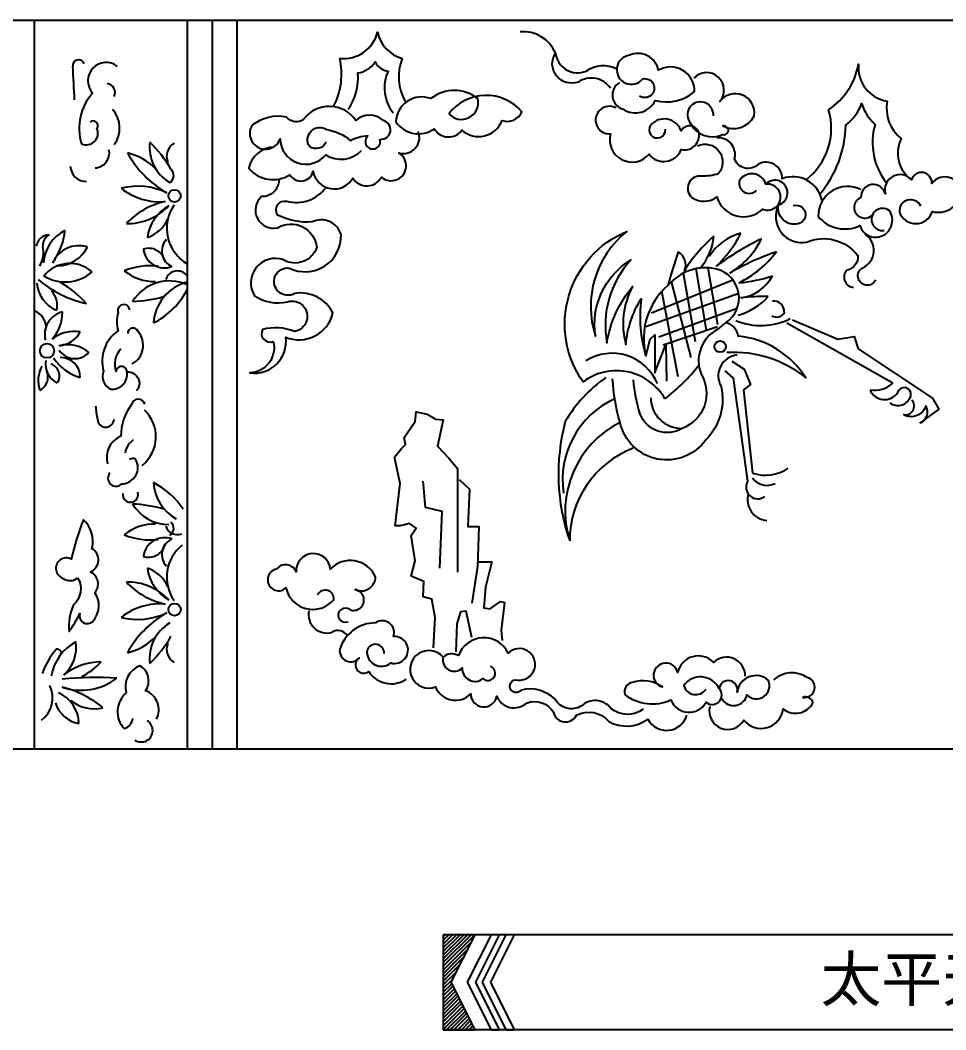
# Model space of a CAD drawing. Extents: x -66030 to 95157, y -13132 to 45879.
# Drawn here: x -44760 to -44125, y 4219 to 4912 of the extents above; entities that cross this region are included whole.
import ezdxf

# ---------------------------------------------------------------- set-up
doc = ezdxf.new("R2010")
doc.units = 0
doc.header["$LTSCALE"] = 100
doc.header["$MEASUREMENT"] = 0
for name, color, linetype in [('3', 11, 'CONTINUOUS'), ('4', 121, 'CONTINUOUS'), ('BH', 21, 'CONTINUOUS'), ('TEXT', 105, 'CONTINUOUS')]:
    doc.layers.add(name, color=color, linetype=linetype)
doc.styles.add('HZ', font='simhei.ttf')

# ---------------------------------------------------------------- blocks, each defined once
blk = doc.blocks.new('A$C08F46242')
at = {"layer": '3'}
for p, q in [((440.27, 500), (440.27, 0)), ((545.28, 500), (545.28, 0)), ((562.37, 500), (562.37, 0)), ((579.46, 500), (579.46, 0))]:
    blk.add_line(p, q, dxfattribs=at)
for points in [[(646.01, 441.19, 0.175038), (650, 473.75, 0.369752), (675.93, 491.69, 0.276229), (692.89, 473.75, 0.226228), (694.89, 444.18, 0.226228)], [(497.54, 468.33, 0.914276), (480.41, 450.04, 0.262098), (472.74, 415.23, 0.689883), (483.37, 425.85, 0.922883), (478.64, 429.98)], [(655.65, 438.86, 0.187737), (662.3, 463.78, 0.218244), (674.27, 471.42, 0.266655), (683.25, 465.11, 0.287202), (686.58, 436.54, 0.287202)], [(835.8, 453.28, 0.417176), (813.69, 457.59, -0.720803), (798.06, 477.52, 0.501926), (819.09, 465.13, -0.27877), (840.11, 466.75)], [(842.04, 457.26, 0.660306), (844.47, 438.87, 0.448506), (866.52, 444.94, 0.248866), (893.42, 451, 0.587763), (868.68, 465.67, 0.485092), (848.74, 475.91, 1.477099), (857.9, 459.75, -1.504826), (855.74, 447.9)], [(969.98, 390.54, 0.308227), (985.46, 438.56, 0.207538), (1005.98, 469.94, 0.397559), (1025.66, 444.42, 0.28208), (1035.3, 418.89, 0.371867), (1042.42, 390.44)], [(906.42, 434.43, 1.500004), (890.78, 429.05, 0.401829), (912.89, 421.51, 1.277829), (912.89, 427.43, 0.413965), (934.45, 434.43, 0.783846), (910.73, 444.13, 0.977283), (892.94, 460.29)], [(640.69, 416.27, -0.464601), (629.38, 413.28, -0.830217), (641.02, 424.91, -0.155749), (657.31, 417.27, -0.154893), (669.28, 420.59, 1.825228), (677.6, 418.27, 0.917593), (679.92, 431.22, 0.380437), (660.97, 431.22, 0.515901), (625.39, 432.22, -0.434055), (613.42, 433.55, 0.21567), (589.81, 427.9, 1.104137), (609.1, 418.6, 0.69824), (640.36, 407.63, 0.35758), (664.96, 410.62, 0.35758)], [(839.57, 439.82, 1.341893), (835.8, 422.04, 0.801173), (862.21, 408.04, 0.583165), (884.31, 411.27, 0.488975), (896.71, 421.51, 0.730888), (884.31, 424.2, 0.568633), (863.29, 427.97, 1.418648), (873.53, 425.28)], [(979.43, 380.72, 0.171591), (997.19, 428.1, 0.151559), (1008.08, 442.74, 0.125234), (1017.29, 428.52, 0.24036), (1025.19, 388.42)], [(604.78, 412.95, 0.349746), (587.49, 398.33, 0.376877), (615.75, 394.01, 0.678432), (631.71, 396.34, 0.70255), (658.98, 391.69, 0.575698), (678.59, 392.35, 1.091011), (690.57, 408.96, 0.624189), (703.87, 423.58)], [(980.86, 376.22, 0.468492), (953.64, 391.28, 0.569619), (937.31, 401.32, -0.575693), (920.98, 405.09, 0.510235), (908.83, 419.31)], [(895.43, 413.87, -0.811937), (909.67, 394.63, -0.086237), (898.36, 392.95, 0.754248), (891.66, 378.31, 0.321757), (908.83, 378.73, 0.561501), (940.24, 370.36, 1.298432), (942.33, 387.51, 0.64728), (924.33, 390.02, 0.780616), (936.05, 383.33)], [(1048.7, 372.45, 0.845819), (1034.04, 368.27, 0.711962), (1056.65, 368.69, 0.425402), (1076.75, 381.24, 0.719336), (1056.23, 387.93, 0.906031), (1042.42, 390.44, 0.801729), (1024.41, 380.82, 0.908732), (1007.66, 378.31, 1.2578), (1015.61, 366.59)], [(608.15, 390.07, -0.424142), (596.29, 379, 0.781195), (607.36, 357.66, -0.543895), (634.26, 344.22, -0.473151), (611.32, 335.52, 0.715045), (591.54, 311.01, 0.219957), (614.12, 306.86, -1.065821), (619.09, 286.54, 0.154244), (597.04, 287.84, 0.706199), (604.39, 279.63, -0.477703), (588.37, 258.05, 0.498992), (612.9, 282.55, 0.459681), (645.34, 299.16, 0.324869), (619.23, 312.6, -1.388545), (615.27, 329.99, 0.56692), (650.88, 352.91, 0.459639), (631.1, 361.61, -0.14112), (607.36, 366.35, -0.678986), (613.69, 375.84, 0.313802), (640.59, 385.33)], [(961.18, 372.87, -1.034158), (964.53, 360.32, -0.55728), (951.13, 373.29, 1.29943), (942.33, 387.51, 1.29943)], [(1007.66, 383.75, 0.566456), (978.35, 365.34, 0.343241), (1006.82, 359.06, 1.178204), (1026.92, 369.52, 1.473079), (1023.57, 355.72)], [(951.13, 373.29, 0.622294), (970.39, 347.77, -0.341134), (1005.56, 338.56, -0.374345), (998.03, 328.52, 0.652726), (1002.63, 316.8)], [(873.16, 240.23, 0.44849), (817, 251.97, -0.482547), (847.04, 355.06, 0.314662), (825.49, 283.29, -0.304011), (849.66, 335.49, 0.234997), (833.33, 278.72, -0.136727), (850.96, 317.22, 0.197857), (846.39, 277.42, -0.121798), (856.84, 308.74, 0.107053), (860.1, 269.59, 0.107053)], [(1017.71, 321.82, -1.378344), (1008.91, 330.19, 0.583256), (1010.59, 353.2, 0.583256)], [(914.96, 292.43, 0.6434), (908.67, 329.3, 0.282525), (875.18, 317.99, 0.285305), (860.1, 269.59)], [(505.89, 301.3, 1.116322), (497.86, 299.36, 0.134032), (497.86, 286.91, 0.320048), (487.89, 259.24, 0.395248), (492.87, 246.79, 0.47796), (503.95, 258.69, -0.671178), (510.59, 245.68)], [(915.61, 272.2, -0.191902), (969.81, 254.58, 0.231326), (923.45, 283.29, 0.310536), (914.96, 292.43, 0.015616), (909.08, 287.86, 0.382306), (897.98, 257.19, -0.470228), (884.92, 220, -0.473738), (856.19, 229.79, -0.063702), (851.61, 253.28)], [(960.56, 294.43), (991.69, 281.23), (1003.01, 283.11), (1005.84, 274.63), (1056.78, 240.7), (1061.03, 233.16), (1048.29, 223.73, 0.47577), (1052.07, 235.51, -0.49027), (1036.97, 229.39, 0.720953), (1042.63, 239.28)], [(922.79, 270.24, 0.551413), (911.69, 248.71, -0.257754), (901.24, 212.17, -0.649624), (842.34, 223.98, -0.056187), (837.25, 253.93)], [(516.2, 236.67, 0.773453), (507.06, 236.36, 0.166114), (499.81, 214.63, 0.39051), (490.67, 195.74)], [(655.81, 87.14, -1.836467), (657.57, 95.33, 1.06124), (660.5, 109.37, 0.53913), (674.55, 118.15, 0.53399), (643.51, 123.41, 0.98489), (620.09, 121.66, 0.573369), (606.62, 123.41, 1.322578), (613.06, 110.54, 0.61449), (645.85, 102.35, 0.829448), (634.73, 105.86)], [(680.41, 65.49, 0.864562), (668.69, 67.83, 0.672522), (685.09, 59.05, 1.19292), (686.85, 77.19, 0.730301), (674.55, 86.55, 0.32681), (649.95, 68.41, 0.74233), (663.42, 62.56, 1.057583), (669.86, 53.2, 0.422435), (695.63, 47.93, 0.422435)], [(858.21, 27.35, -0.350492), (836.12, 27.87, 0.446069), (815.6, 29.45, -0.420855), (797.72, 34.18, 0.260547), (774.57, 40.49, -1.952751), (772.47, 47.32, 1.564906), (765.63, 65.71, 0.664494), (731.44, 64.14, 0.308029), (720.91, 63.09, 1.915135), (715.65, 42.59, 0.539545), (739.85, 37.86, 0.909338), (757.74, 36.28, 0.517901), (778.25, 31.55, -0.369686), (796.66, 25.24, 0.703875), (812.45, 23.14, -0.362889), (834.54, 18.94, 0.294006), (861.37, 20.51, 0.66737), (888.2, 23.14)], [(720.91, 63.09, 0.764974), (734.07, 55.73, 0.659175), (748.27, 48.37, 1.201198), (753.53, 56.78, 1.201198)], [(928.18, 49.95, 0.671249), (906.61, 59.41, 0.595504), (881.88, 52.57, 1.737934), (871.36, 42.59, 0.23347), (850.85, 45.74, 0.439857), (845.59, 37.33, 0.270807), (877.15, 33.65, 0.630197), (901.35, 32.08, 0.945942), (910.29, 41.54, 0.566711), (886.09, 43.64, 0.642357), (901.35, 41.01)], [(524.14, 20.38, 0.45746), (516.78, 40.01, 0.435492), (512.85, 57.18, 0.389989), (503.52, 38.53, 0.430076), (502.04, 14, 0.295401), (507.94, 20.87)], [(903.88, 29.09, 0.865817), (927.28, 19.85, 0.665487), (954.23, 27.52, 0.471114), (974.68, 31.64, 0.484347), (967.8, 35.38, 0.947744), (970.75, 49.13, 0.342562), (947.54, 47.36)], [(912.14, 34.59, 0.688282), (929.45, 37.15, 0.829356), (944.2, 46.97, 0.615796), (922.76, 38.91, 1.055778), (910.29, 41.54)]]:
    blk.add_lwpolyline(points, format="xyb", dxfattribs=at)
for points in [[(724.81, 435.87, 0.778131), (744.77, 446.17, 0.350487), (712.51, 446.17, 0.51655), (688.57, 430.23, 0.422416), (714.84, 425.57, 0.544313), (733.79, 424.58, 0.525796), (761.39, 431.22, 0.396465), (775.02, 437.2, 0.473175)], [(470.12, 117.53, -0.367875), (467.18, 98.89, 0.118418), (464.23, 80.73, 0.055409), (471.6, 93, 0.776559), (480.44, 87.6, 0.350151), (481.91, 107.23, 0.499463), (478.96, 121.46, 0.606203), (479.95, 137.65, 0.277186), (474.05, 157.28, 0.032072), (465.7, 130.29, 1.094949), (460.3, 117.04, 0.359001)]]:
    blk.add_lwpolyline(points, format="xyb", close=True, dxfattribs=at)
for points in [[(894.05, 279.34), (885.84, 326.49)], [(901.6, 287.36), (894.57, 329.51)], [(902.47, 330.13), (909.14, 291.13)], [(863.86, 299.14), (919.83, 321.81)], [(891.22, 268.5), (877.65, 320.65)], [(923.75, 312.4), (860.09, 289.71)], [(882.26, 255.31), (871.11, 314.03)], [(922.64, 302.16), (869.05, 282.64)], [(1029.43, 251.07), (956.78, 292.07)], [(860.1, 269.59), (862.92, 281.23), (866.22, 284.06), (866.22, 258.14), (873.77, 277.46), (874.24, 252.48)], [(909.14, 289.71), (871.88, 276.99)], [(919.05, 266.15), (927.54, 260.49), (931.78, 250.12), (927.07, 246.35), (933.2, 189.33)], [(914.33, 259.55), (919.99, 254.36), (929.9, 183.67)], [(714.35, 69.44), (715.44, 90.22), (713.25, 102.8), (707.23, 104.44), (707.78, 114.83), (699.03, 118.65), (701.76, 129.04), (699.03, 146.54), (702.31, 151.46), (697.93, 154.74), (691.36, 153.1), (688.08, 153.1), (691.36, 182.08), (687.53, 200.12), (692.46, 206.14), (695.19, 208.87), (694.1, 213.79), (701.76, 224.73), (702.31, 231.29), (709.97, 229.65), (715.99, 226.37), (720.91, 225.82), (717.08, 207.78), (724.75, 199.57), (730.76, 192.47), (730.76, 121.39)], [(718.73, 124.12), (720.37, 162.94), (708.88, 165.68), (707.23, 183.72)], [(731.86, 184.81), (738.97, 178.25), (737.88, 152.55), (745.54, 152.55), (744.45, 125.21), (740.61, 100.06)], [(745.54, 128.5), (754.3, 128.5), (749.92, 111), (748.82, 96.78), (753.2, 96.24), (760.31, 101.16), (763.05, 100.61), (760.86, 81.47), (761.41, 74.37)], [(740.61, 76.55), (736.78, 94.6), (732.95, 94.05), (730.22, 85.85), (729.67, 66.71)]]:
    blk.add_lwpolyline(points, dxfattribs=at)
for centre, radius in [((536.6, 379.45), 4.22), ((449.06, 273.2), 4.92), ((911.03, 276.04), 3.89), ((536.6, 95.61), 4.22)]:
    blk.add_circle(centre, radius, dxfattribs=at)
for centre, radius, start, end in [((775.77, 467.84), 24.3, 23.47101, 94.64439), ((470.76, 468.82), 3.96, 18.80537, 187.16249), ((-3909.59, 232.17), 4382.79, 2.78758, 3.08876), ((489.52, 450.34), 6.25, 334.76177, 81.42358), ((480.04, 426.02), 18.94, 323.06118, 42.52897), ((547.58, 412.85), 28.09, 172.83685, 239.75024), ((459.01, 354.45), 86.7, 29.94039, 45.55672), ((541.56, 406.74), 10.37, 120.77934, 203.25379), ((481.64, 408.92), 10.23, 273.05787, 12.2873), ((495.47, 370.68), 39.28, 42.80721, 77.09783), ((567.42, 444.31), 72.39, 209.21863, 240.09075), ((476.14, 400.35), 11.08, 182.39057, 270.7543), ((530.27, 393.43), 5.78, 303.21504, 47.98021), ((511.35, 340.38), 45.77, 64.12533, 104.33578), ((526.65, 418.23), 42.8, 231.53091, 274.85325), ((540.73, 325.87), 50.8, 101.88749, 137.07225), ((504.31, 399.43), 38.96, 268.86018, 316.83397), ((547.35, 346.95), 29.67, 119.52681, 172.19899), ((559.37, 357.16), 28.1, 145.36924, 239.8936), ((510.59, 373.32), 23.52, 288.24873, 335.67721), ((473.94, 331.41), 27.43, 117.26158, 175.31331), ((417.65, 359.78), 43.9, 323.47351, 354.78517), ((934.73, 318.17), 36.89, 105.00293, 147.88896), ((855.29, 388.59), 78.07, 312.66886, 333.54455), ((450.67, 343.54), 9.09, 91.24217, 171.40509), ((454.55, 345.38), 8.32, 119.38441, 183.3537), ((539.73, 341.68), 11.79, 137.94938, 245.52024), ((981.21, 267.36), 112.65, 131.34825, 147.21254), ((865.33, 356.5), 41.71, 320.15544, 353.70689), ((1029.85, 165.42), 205.61, 116.11926, 126.27439), ((888.11, 375.43), 57.17, 301.09095, 333.63246), ((426.1, 340.98), 20.53, 331.50255, 10.99043), ((471.23, 325.18), 20.16, 73.80931, 155.16877), ((456.33, 354.24), 22.7, 270.31037, 334.71563), ((518.84, 332.11), 11.41, 13.73626, 108.8929), ((529.84, 344.92), 14.84, 187.82923, 289.68654), ((1172.96, 239.39), 307.98, 160.71855, 165.21309), ((876.9, 332.08), 10.48, 336.42361, 59.24249), ((1002.98, 181.61), 168.14, 108.47263, 120.50548), ((892.19, 384.97), 72.35, 295.87559, 322.65551), ((464.81, 310.31), 22.82, 48.20902, 141.51177), ((461.56, 348.5), 28.08, 238.64856, 311.07223), ((520.15, 282.69), 48.89, 83.89581, 111.62146), ((522.44, 352.31), 31.57, 229.95627, 272.08037), ((538.53, 319.71), 8.28, 35.53625, 162.77416), ((464.02, 321.42), 22.06, 184.75526, 247.98614), ((493.72, 382.07), 78.52, 229.84262, 257.0662), ((418.64, 253.92), 77.27, 41.90587, 59.19699), ((533.1, 291.25), 29.86, 65.93687, 148.04831), ((552.94, 290.49), 30.81, 104.40197, 176.64713), ((915.63, 418.82), 99.28, 274.70221, 288.34794), ((921.25, 338.31), 29.07, 277.77101, 331.83235), ((441.31, 304.3), 14.82, 346.9769, 42.53425), ((497.87, 339.96), 53.51, 297.02451, 332.37398), ((504.98, 393.7), 86.69, 271.83496, 286.47439), ((911.98, 339.47), 43.25, 285.1677, 317.85853), ((941.45, 173.07), 137.4, 88.91813, 96.80185), ((948.01, 300.32), 6.93, 354.14185, 99.37813), ((436.46, 289.18), 12.05, 350.83594, 71.57708), ((463.37, 284.51), 15.85, 103.68908, 194.34047), ((433.84, 299.01), 25.8, 316.60813, 2.01086), ((949.72, 302.86), 6.51, 239.39474, 330.06838), ((938.99, 334.87), 44.35, 247.31298, 297.03283), ((467.87, 261.65), 24.88, 80.6222, 127.91672), ((456, 294.71), 18.06, 274.78506, 331.90293), ((508.2, 285.18), 3.7, 18.6102, 183.14282), ((500.49, 277), 14.6, 298.9187, 39.82435), ((463.13, 254.01), 23.39, 50.83145, 103.9226), ((468.24, 280.67), 12.88, 213.52375, 318.59258), ((510.64, 263.94), 15.11, 135.86282, 200.34022), ((836.84, 237.83), 33.64, 22.43339, 122.10551), ((462.45, 263.91), 14.33, 169.48549, 243.68361), ((449.17, 255.93), 8.57, 328.15236, 71.58916), ((480.54, 285.93), 32.18, 213.26239, 254.46759), ((458.17, 254.88), 13.76, 0.20547, 89.84321), ((791.42, 345.76), 133.49, 307.76038, 321.85829), ((463.9, 252.78), 20.85, 151.70496, 198.55778), ((439.41, 255.36), 10.36, 297.12212, 21.39445), ((500.21, 258.73), 3.74, 359.33547, 180.66453), ((887.09, 176.76), 95.23, 124.87481, 149.84856), ((1016.81, 264.69), 18.57, 260.87157, 312.81818), ((1023.8, 250.47), 10.76, 202.48865, 326.09982), ((1037.27, 243.26), 4.7, 326.98254, 165.12853), ((864.25, 184.53), 61.38, 114.59394, 188.44492), ((884.53, 241.17), 21.17, 180.77444, 271.03704), ((1032.98, 244.83), 9.21, 233.778, 333.34069), ((544.25, 239.29), 61.89, 183.58861, 192.13121), ((498.59, 214.21), 25.23, 308.5422, 46.72127), ((489.41, 226.38), 5.67, 180.98285, 359.01715), ((939.77, 188.64), 139.73, 165.09189, 199.15391), ((872.57, 163.16), 67.92, 116.42925, 197.44847), ((517.02, 200.28), 14.68, 126.32714, 168.15814), ((875.72, 142.95), 67.95, 110.94214, 180.13447), ((500.12, 193.19), 11.31, 271.61981, 30.22964), ((508.14, 195.02), 4.25, 65.49132, 123.29867), ((496.49, 185.81), 5.58, 139.48377, 315.14611), ((942.15, 215.64), 27.8, 251.22455, 304.09619), ((497.87, 135.1), 53.51, 33.31715, 62.97549), ((552.94, 184.57), 30.81, 183.35287, 240.26523), ((936.82, 179.66), 8, 149.91529, 307.43739), ((943.09, 192.83), 12, 214.5182, 298.25008), ((506.38, 174.6), 5.35, 172.81712, 17.5629), ((944.22, 171.18), 14.42, 163.86774, 265.56813), ((533.1, 183.81), 29.86, 211.95169, 269.29786), ((504.98, 81.36), 86.69, 73.52561, 88.16504), ((522.44, 122.75), 31.57, 87.91963, 130.04373), ((538.53, 155.35), 8.28, 197.22584, 291.17028), ((530.27, 151.38), 5.78, 303.21504, 47.98021), ((520.15, 192.37), 48.89, 248.37854, 276.10419), ((529.84, 130.14), 14.84, 70.31346, 172.17077), ((518.84, 142.95), 11.41, 251.1071, 346.26374), ((539.73, 133.38), 11.79, 114.47976, 222.05062), ((559.37, 117.9), 28.1, 128.50118, 214.63076), ((547.35, 128.1), 29.67, 187.80101, 240.47319), ((510.59, 101.73), 23.52, 24.32279, 71.75127), ((504.31, 75.63), 38.96, 43.16603, 91.13982), ((540.73, 149.18), 50.8, 222.92775, 258.11251), ((526.65, 56.82), 42.8, 85.14675, 128.46909), ((511.35, 134.68), 45.77, 255.66422, 295.87467), ((567.42, 30.75), 72.39, 119.90925, 150.78137), ((641.07, 92.07), 12.49, 167.62225, 286.83152), ((547.58, 62.21), 28.09, 120.24976, 187.16315), ((495.47, 104.38), 39.28, 282.90217, 317.19279), ((459.01, 120.6), 86.7, 314.44328, 330.05961), ((648.78, 73.67), 7.64, 32.50568, 122.45729), ((485.21, 43.91), 33.88, 118.87914, 169.5125), ((444.27, 69.71), 24.88, 310.96516, 8.95128), ((541.56, 68.32), 10.37, 156.74621, 239.22066), ((493.75, 35), 50.84, 138.79237, 160.74268), ((456.13, 65.98), 2.6, 304.77572, 104.14883), ((486.85, 16.59), 43.23, 90.83346, 127.42093), ((452.66, 90.06), 45.18, 296.57943, 317.98156), ((482.44, -197.29), 246.32, 86.60297, 95.33744), ((472.53, 80.65), 40.35, 251.19977, 307.39426), ((433.99, 35.08), 19.03, 306.57429, 26.296), ((443.23, -24.34), 68.75, 49.92295, 76.29386), ((447.51, 17.18), 23.46, 0.71323, 66.1812), ((474.62, 37.85), 20.71, 197.41034, 259.84055), ((481.52, 52.66), 25.12, 230.25749, 283.77461), ((513.8, 12.64), 7.83, 235.96199, 59.60267)]:
    blk.add_arc(centre, radius, start, end, dxfattribs=at)
at = {"layer": '4'}
blk.add_lwpolyline([(2543.3, 0), (0, 0), (0, 500), (2543.3, 500)], close=True, dxfattribs=at)
blk = doc.blocks.new('A$C67C823C9')
at = {"layer": '3'}
for p, q in [((0, 65.25), (0, 0)), ((1101.22, 65.25), (0, 65.25)), ((21.6, 65.25), (5.28, 32.63)), ((32.8, 65.25), (16.48, 32.63)), ((38.4, 65.25), (22.07, 32.63)), ((43, 65.25), (26.68, 32.63)), ((48.6, 65.25), (32.28, 32.63)), ((1052.62, 65.25), (1068.94, 32.63)), ((1058.22, 65.25), (1052.62, 65.25)), ((1058.22, 65.25), (1074.54, 32.63)), ((1062.83, 65.25), (1079.15, 32.63)), ((1068.42, 65.25), (1062.83, 65.25)), ((1068.42, 65.25), (1084.75, 32.63)), ((1079.62, 65.25), (1095.94, 32.63)), ((1101.22, 65.25), (1079.62, 65.25)), ((1101.22, 65.25), (1101.22, 0)), ((5.28, 32.63), (21.6, 0)), ((16.48, 32.63), (32.8, 0)), ((22.07, 32.63), (38.4, 0)), ((26.68, 32.63), (43, 0)), ((32.28, 32.63), (48.6, 0)), ((1068.94, 32.63), (1052.62, 0)), ((1074.54, 32.63), (1058.22, 0)), ((1079.15, 32.63), (1062.83, 0)), ((1084.75, 32.63), (1068.42, 0)), ((1095.94, 32.63), (1079.62, 0)), ((0, 0), (21.6, 0)), ((1101.22, 0), (0, 0)), ((32.8, 0), (38.4, 0)), ((43, 0), (48.6, 0)), ((1058.22, 0), (1052.62, 0)), ((1068.42, 0), (1062.83, 0)), ((1101.22, 0), (1079.62, 0))]:
    blk.add_line(p, q, dxfattribs=at)
at = {"layer": 'BH'}
for p, q in [((0, 61.39), (3.86, 65.25)), ((0, 46.11), (19.14, 65.25)), ((0, 48.66), (16.59, 65.25)), ((0, 51.21), (14.05, 65.25)), ((0, 53.75), (11.5, 65.25)), ((0, 56.3), (8.95, 65.25)), ((0, 58.84), (6.41, 65.25)), ((0, 63.93), (1.32, 65.25)), ((0, 43.57), (21.53, 65.09)), ((1079.95, 64.58), (1080.63, 65.25)), ((1080.8, 62.88), (1083.17, 65.25)), ((1081.65, 61.19), (1085.72, 65.25)), ((1082.5, 59.49), (1088.26, 65.25)), ((1083.35, 57.79), (1090.81, 65.25)), ((1084.2, 56.1), (1093.35, 65.25)), ((1085.05, 54.4), (1095.9, 65.25)), ((1085.9, 52.7), (1098.44, 65.25)), ((1086.74, 51.01), (1100.99, 65.25)), ((1087.59, 49.31), (1101.22, 62.94)), ((0, 41.02), (18.98, 60)), ((1088.44, 47.61), (1101.22, 60.39)), ((1089.29, 45.92), (1101.22, 57.85)), ((0, 38.48), (16.43, 54.91)), ((0, 35.93), (13.88, 49.81)), ((1090.14, 44.22), (1101.22, 55.3)), ((1090.99, 42.52), (1101.22, 52.75)), ((1091.84, 40.83), (1101.22, 50.21)), ((0, 33.39), (11.33, 44.72)), ((1092.69, 39.13), (1101.22, 47.66)), ((1093.54, 37.43), (1101.22, 45.12)), ((1094.38, 35.74), (1101.22, 42.57)), ((0, 30.84), (8.78, 39.62)), ((1092.97, 26.68), (1101.22, 34.94)), ((1095.23, 34.04), (1101.22, 40.03)), ((1095.51, 31.77), (1101.22, 37.48)), ((0, 28.29), (6.23, 34.53)), ((0, 25.75), (5.81, 31.56)), ((0, 23.2), (6.66, 29.87)), ((0, 20.66), (7.51, 28.17)), ((1087.87, 16.49), (1101.22, 29.84)), ((1090.42, 21.59), (1101.22, 32.39)), ((0, 18.11), (8.36, 26.47)), ((0, 15.57), (9.21, 24.78)), ((0, 13.02), (10.06, 23.08)), ((0, 10.48), (10.91, 21.38)), ((1080.22, 1.21), (1101.22, 22.21)), ((1082.77, 6.3), (1101.22, 24.75)), ((1085.32, 11.4), (1101.22, 27.3)), ((0, 7.93), (11.76, 19.69)), ((0, 5.38), (12.6, 17.99)), ((0, 2.84), (13.45, 16.29)), ((0, 0.29), (14.3, 14.6)), ((1081.56, 0), (1101.22, 19.66)), ((1084.11, 0), (1101.22, 17.12)), ((1086.65, 0), (1101.22, 14.57)), ((2.25, 0), (15.15, 12.9)), ((4.8, 0), (16, 11.2)), ((7.34, 0), (16.85, 9.51)), ((9.89, 0), (17.7, 7.81)), ((1089.2, 0), (1101.22, 12.03)), ((1091.74, 0), (1101.22, 9.48)), ((1094.29, 0), (1101.22, 6.93)), ((12.43, 0), (18.55, 6.11)), ((14.98, 0), (19.4, 4.42)), ((17.53, 0), (20.24, 2.72)), ((20.07, 0), (21.09, 1.02)), ((1096.83, 0), (1101.22, 4.39)), ((1099.38, 0), (1101.22, 1.84))]:
    blk.add_line(p, q, dxfattribs=at)

msp = doc.modelspace()

# ---------------------------------------------------------------- block references
at = {"layer": '4'}
for name, p in [('A$C08F46242', (-45191.19, 4411.66)), ('A$C67C823C9', (-44470.15, 4219.04))]:
    msp.add_blockref(name, p, dxfattribs=at)

# ---------------------------------------------------------------- texts
at = {"layer": 'TEXT', "insert": (-44211.3, 4252.15), "char_height": 30.6, "attachment_point": 4, "style": 'HZ'}
msp.add_mtext('太平天国式寿比南山建筑彩画', dxfattribs=at)

doc.saveas('drawing.dxf')
